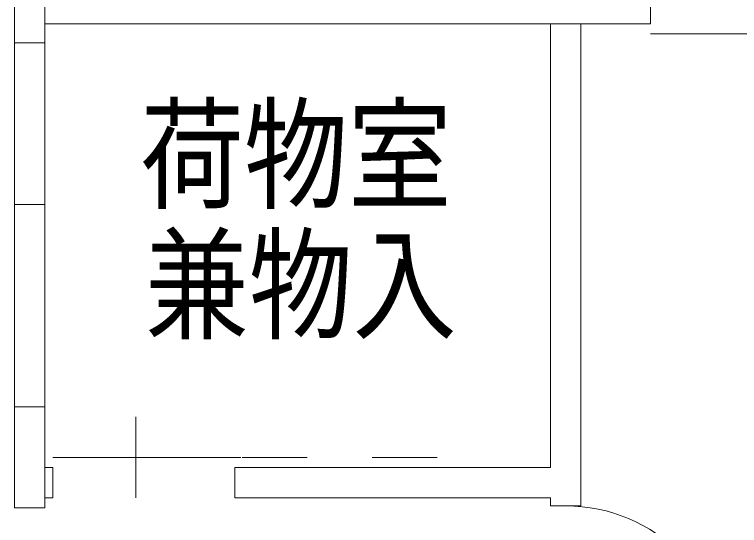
# Model space of a CAD drawing. Units: millimetres, scale not verified. Extents: x -20008 to 44171, y -23185 to 24570.
# Drawn here: x -2495 to 1090, y -17719 to -15192 of the extents above; entities that cross this region are included whole.
import ezdxf
from ezdxf.enums import TextEntityAlignment as Align

# ---------------------------------------------------------------- set-up
doc = ezdxf.new("R2010")
doc.units = ezdxf.units.MM
doc.header["$LTSCALE"] = 380
doc.linetypes.add('USER1', pattern=[1.693333, 0.846667, -0.846667])
for name, color, linetype, lineweight in [('1-7_0-B', 8, 'Continuous', 18), ('1-8_0-A', 8, 'Continuous', 18), ('1-9_0-9', 8, 'Continuous', 18), ('1-B_0-2', 8, 'Continuous', 18)]:
    doc.layers.add(name, color=color, linetype=linetype, lineweight=lineweight)
doc.styles.add('ＭＳ ゴシック', font='')
doc.styles.get('ＭＳ ゴシック').set_extended_font_data('MS Gothic')

msp = doc.modelspace()

# ---------------------------------------------------------------- linework, layer by layer
at = {"layer": '1-8_0-A'}
for p, q in [((650.4, -15287.3), (1650.4, -15287.3)), ((-1894.6, -17582.3), (-1894.6, -17182.3)), ((-2304.6, -17382.3), (-1375.5, -17382.3))]:
    msp.add_line(p, q, dxfattribs=at)
at = {"layer": '1-8_0-A', "linetype": 'USER1'}
msp.add_line((-1369.1, -17382.3), (-304.6, -17382.3), dxfattribs=at)
at = {"layer": '1-8_0-A'}
msp.add_arc((230.4, -18422.3), 800, 0, 90, dxfattribs=at)
at = {"layer": '1-9_0-9'}
for p, q in [((-2494.6, -15332.3), (-2494.6, -14832.3)), ((-2344.6, -14832.3), (-2344.6, -15332.3)), ((-2344.6, -15237.3), (650.4, -15237.3)), ((155.4, -15237.3), (155.4, -17432.3)), ((305.4, -17622.3), (305.4, -15237.3)), ((-2494.6, -17132.3), (-2494.6, -16132.3)), ((-2344.6, -16132.3), (-2344.6, -17132.3)), ((-2344.6, -17432.3), (-2304.6, -17432.3)), ((-2304.6, -17582.3), (-2304.6, -17432.3)), ((-1404.6, -17432.3), (155.4, -17432.3)), ((-1404.6, -17432.3), (-1404.6, -17582.3)), ((-2344.6, -17582.3), (-2304.6, -17582.3)), ((-1404.6, -17582.3), (155.4, -17582.3))]:
    msp.add_line(p, q, dxfattribs=at)
for points in [[(305.4, -15087.3), (650.4, -15087.3), (650.4, -15237.3)], [(305.4, -17622.3), (155.4, -17622.3), (155.4, -17582.3)]]:
    msp.add_lwpolyline(points, dxfattribs=at)
at = {"layer": '1-B_0-2'}
for p, q in [((-2494.6, -15332.3), (-2344.6, -15332.3)), ((-2494.6, -15332.3), (-2494.6, -16132.3)), ((-2344.6, -15332.3), (-2344.6, -16132.3)), ((-2494.6, -16132.3), (-2344.6, -16132.3)), ((-2494.6, -17132.3), (-2344.6, -17132.3)), ((-2494.6, -17132.3), (-2494.6, -17632.3)), ((-2344.6, -17132.3), (-2344.6, -17632.3)), ((-2494.6, -17632.3), (-2344.6, -17632.3))]:
    msp.add_line(p, q, dxfattribs=at)

# ---------------------------------------------------------------- texts
at = {"layer": '1-7_0-B', "style": 'ＭＳ ゴシック', "width": 0.85}
for s, p in [('荷物室', (-1873.2, -16238.5)), ('兼物入', (-1849.6, -16882.8))]:
    msp.add_text(s, height=443, dxfattribs=at).set_placement(p, align=Align.BOTTOM_LEFT)

doc.saveas('drawing.dxf')
